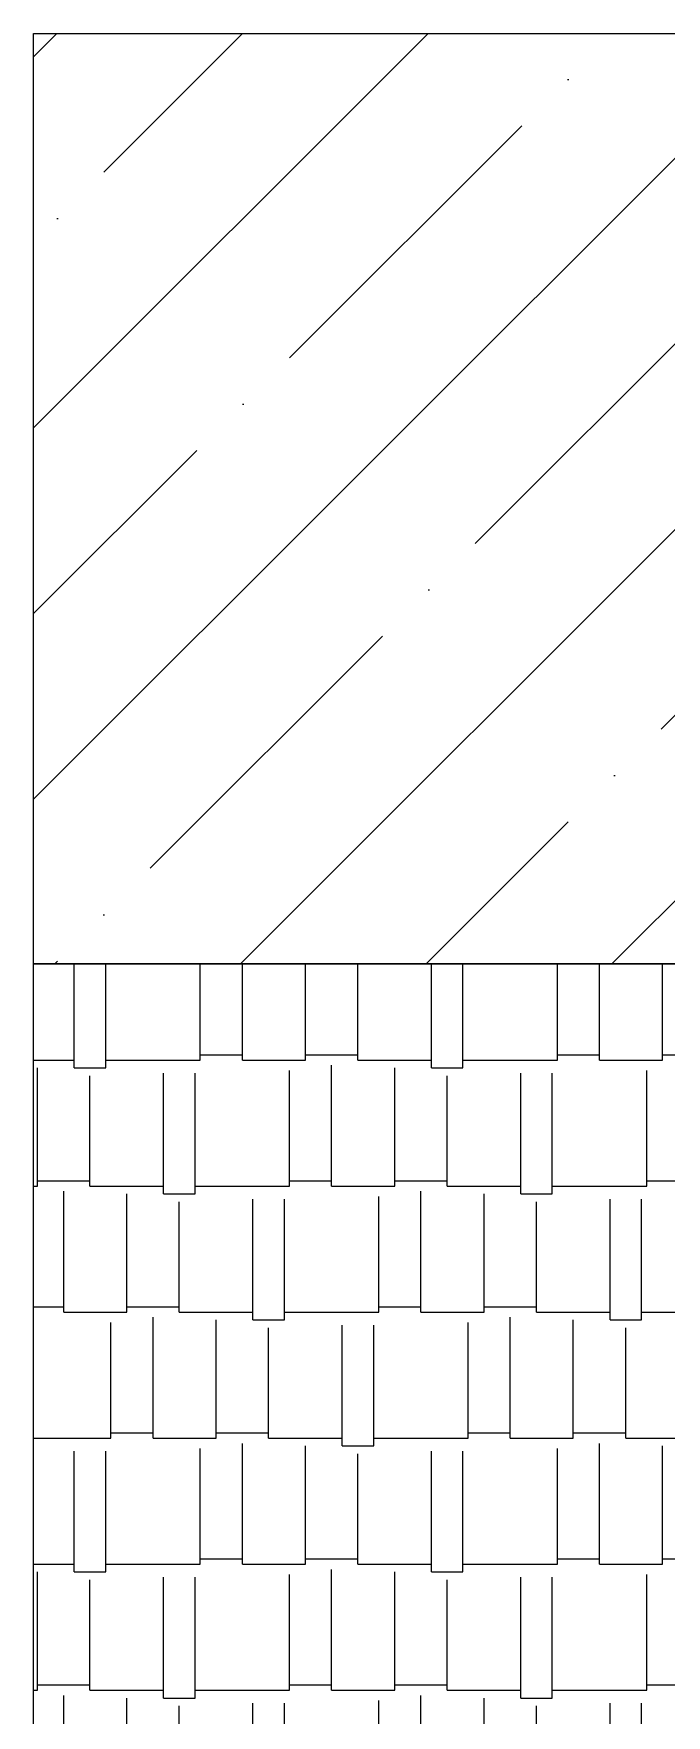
# Model space of a CAD drawing. Header units: millimetres. Extents: x 2012 to 5063, y 2025 to 4455.
# Drawn here: x 2473.49 to 2488.79, y 2190.9 to 2231.58 of the extents above; entities that cross this region are included whole.
import ezdxf

# ---------------------------------------------------------------- set-up
doc = ezdxf.new("R2010")
doc.units = ezdxf.units.MM

msp = doc.modelspace()

# ---------------------------------------------------------------- hatches: boundary and pattern name
h = msp.add_hatch()
h.set_pattern_fill('ANSI35', color=0)
h.paths.add_polyline_path([(2550.456, 2231.581), (2473.49, 2231.581), (2473.49, 2209.082), (2550.456, 2209.082)])
h = msp.add_hatch()
h.set_pattern_fill('AR-RSHKE', color=0, scale=0.01)
h.paths.add_polyline_path([(2550.456, 2209.082), (2473.49, 2209.082), (2473.49, 2186.583), (2550.456, 2186.583)])

# ---------------------------------------------------------------- linework, layer by layer
for p, q in [((2473.49, 2231.581), (2550.456, 2231.581)), ((2473.49, 2209.082), (2550.456, 2209.082)), ((2473.49, 2209.082), (2550.456, 2209.082))]:
    msp.add_line(p, q)
for points in [[(2473.49, 2231.581), (2550.456, 2231.581), (2550.456, 2209.082), (2473.49, 2209.082)], [(2473.49, 2209.082), (2550.456, 2209.082), (2550.456, 2186.583), (2473.49, 2186.583)]]:
    msp.add_lwpolyline(points, close=True)

doc.saveas('drawing.dxf')
